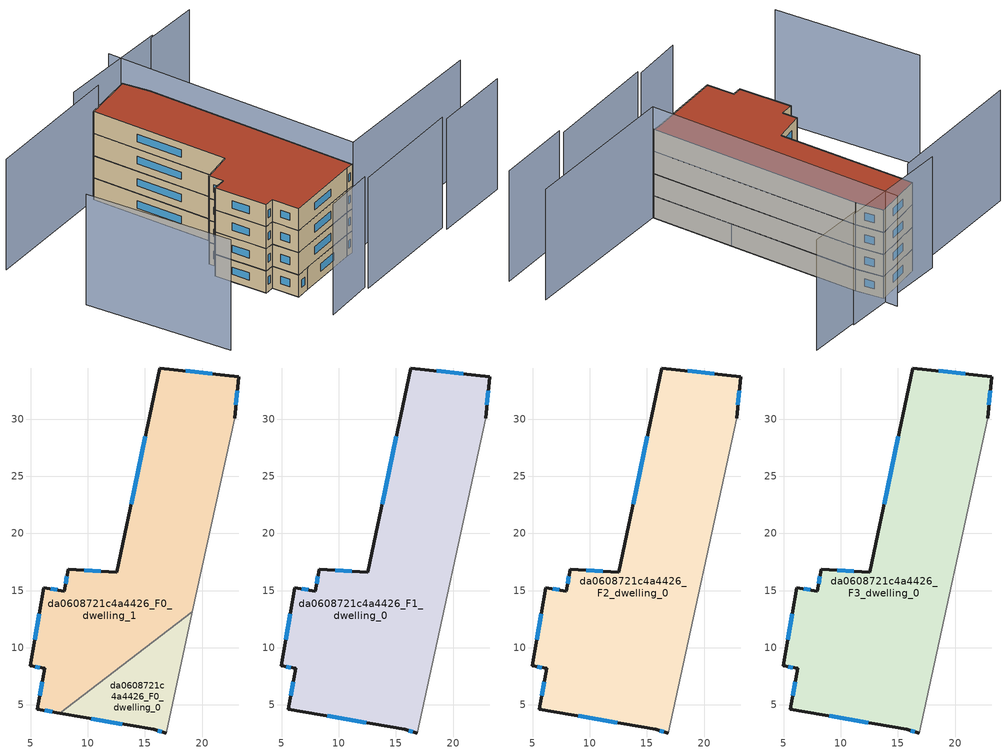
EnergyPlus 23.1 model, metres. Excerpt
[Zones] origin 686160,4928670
da0608721c4a4426_F0_dwelling_0
 floor ground (EU_floor_Construction): 16.85,2.53 19.16,13.14 7.53,4.27 15.79,2.83 z0
 wall outside (EU_wall_Construction): 16.85,2.53 15.79,2.83 7.53,4.27 z0:3
 wall adiabatic (EU_wall_Construction): 19.16,13.14 16.85,2.53 z0:3
 wall to da0608721c4a4426_F0_dwelling_1 (EU_wall_Construction): 7.53,4.27 19.16,13.14 z0:3
 window (EU_Window_Construction): 16.5,2.63 16.14,2.73 / 13.04,3.31 10.28,3.79 z1:2
da0608721c4a4426_F0_dwelling_1
 floor ground (EU_floor_Construction): 19.16,13.14 22.85,30.07 23.2,33.7 16.28,34.48 12.54,16.61 8.28,16.88 7.94,14.95 6.16,15.26 4.98,8.4 6.22,8.18 5.58,4.61 7.53,4.27 z0
 wall outside (EU_wall_Construction): 7.53,4.27 5.58,4.61 6.22,8.18 4.98,8.4 6.16,15.26 7.94,14.95 8.28,16.88 12.54,16.61 16.28,34.48 23.2,33.7 22.85,30.07 z0:3
 wall adiabatic (EU_wall_Construction): 22.85,30.07 19.16,13.14 z0:3
 window (EU_Window_Construction): 5.79,5.8 6.01,6.99 / 5.81,8.26 5.39,8.33 / 5.37,10.69 5.77,12.98 / 6.75,15.16 7.35,15.06 / 8.05,15.6 8.17,16.24 / 9.7,16.79 11.12,16.7 / 13.79,22.57 15.03,28.53 / 18.59,34.22 20.89,33.96 / 23.08,32.49 22.97,31.28 / 6.88,4.39 6.23,4.5 z1:2
da0608721c4a4426_F1_dwelling_0
 floor to da0608721c4a4426_F0_dwelling_0 (EU_floor_Construction): 16.85,2.53 19.16,13.14 7.53,4.27 15.79,2.83 z3
 floor to da0608721c4a4426_F0_dwelling_1 (EU_floor_Construction): 19.16,13.14 22.85,30.07 23.2,33.7 16.28,34.48 12.54,16.61 8.28,16.88 7.94,14.95 6.16,15.26 4.98,8.4 6.22,8.18 5.58,4.61 7.53,4.27 z3
 wall outside (EU_wall_Construction): 16.85,2.53 15.79,2.83 5.58,4.61 6.22,8.18 4.98,8.4 6.16,15.26 7.94,14.95 8.28,16.88 12.54,16.61 16.28,34.48 23.2,33.7 22.85,30.07 z3:6
 wall adiabatic (EU_wall_Construction): 22.85,30.07 16.85,2.53 z3:6
 window (EU_Window_Construction): 12.39,3.43 8.98,4.02 / 5.79,5.8 6.01,6.99 / 5.81,8.26 5.39,8.33 / 5.37,10.69 5.77,12.98 / 6.75,15.16 7.35,15.06 / 8.05,15.6 8.17,16.24 / 9.7,16.79 11.12,16.7 / 13.79,22.57 15.03,28.53 / 18.59,34.22 20.89,33.96 / 23.08,32.49 22.97,31.28 / 16.5,2.63 16.14,2.73 z4:5
da0608721c4a4426_F2_dwelling_0
 floor to da0608721c4a4426_F1_dwelling_0 (EU_floor_Construction): 16.85,2.53 22.85,30.07 23.2,33.7 16.28,34.48 12.54,16.61 8.28,16.88 7.94,14.95 6.16,15.26 4.98,8.4 6.22,8.18 5.58,4.61 15.79,2.83 z6
 wall outside (EU_wall_Construction): 16.85,2.53 15.79,2.83 5.58,4.61 6.22,8.18 4.98,8.4 6.16,15.26 7.94,14.95 8.28,16.88 12.54,16.61 16.28,34.48 23.2,33.7 22.85,30.07 z6:9
 wall adiabatic (EU_wall_Construction): 22.85,30.07 16.85,2.53 z6:9
 window (EU_Window_Construction): 12.39,3.43 8.98,4.02 / 5.79,5.8 6.01,6.99 / 5.81,8.26 5.39,8.33 / 5.37,10.69 5.77,12.98 / 6.75,15.16 7.35,15.06 / 8.05,15.6 8.17,16.24 / 9.7,16.79 11.12,16.7 / 13.79,22.57 15.03,28.53 / 18.59,34.22 20.89,33.96 / 23.08,32.49 22.97,31.28 / 16.5,2.63 16.14,2.73 z7:8
da0608721c4a4426_F3_dwelling_0
 floor to da0608721c4a4426_F2_dwelling_0 (EU_floor_Construction): 16.85,2.53 22.85,30.07 23.2,33.7 16.28,34.48 12.54,16.61 8.28,16.88 7.94,14.95 6.16,15.26 4.98,8.4 6.22,8.18 5.58,4.61 15.79,2.83 z9
 wall outside (EU_wall_Construction): 16.85,2.53 15.79,2.83 5.58,4.61 6.22,8.18 4.98,8.4 6.16,15.26 7.94,14.95 8.28,16.88 12.54,16.61 16.28,34.48 23.2,33.7 22.85,30.07 z9:12
 wall adiabatic (EU_wall_Construction): 22.85,30.07 16.85,2.53 z9:12
 window (EU_Window_Construction): 12.39,3.43 8.98,4.02 / 5.79,5.8 6.01,6.99 / 5.81,8.26 5.39,8.33 / 5.37,10.69 5.77,12.98 / 6.75,15.16 7.35,15.06 / 8.05,15.6 8.17,16.24 / 9.7,16.79 11.12,16.7 / 13.79,22.57 15.03,28.53 / 18.59,34.22 20.89,33.96 / 23.08,32.49 22.97,31.28 / 16.5,2.63 16.14,2.73 z10:11
 roof outside (EU_roof_Construction): 23.2,33.7 22.85,30.07 16.85,2.53 15.79,2.83 5.58,4.61 6.22,8.18 4.98,8.4 6.16,15.26 7.94,14.95 8.28,16.88 12.54,16.61 16.28,34.48 z12
shading: 25.7,-5.61 35.91,-7.68 / 10.36,-2.07 25.81,-5.01 / 3.53,-0.5 10.44,-1.58 / -5.2,26.61 -8.06,7.5 / 38.05,-2.22 16.82,2.4 / 16.82,2.4 24.08,35.72 / 36.45,30.76 29.2,32.55 / 29.73,32.66 14.78,36.31 / 17.24,34.29 -1.63,38.05 z0:15
[Building]
EU S2 Campaign: North Axis=0; Terrain=City; Solar Distribution=FullExterior
[Site:Location]
Bologna: Latitude=44.5; Longitude=11.25; Time Zone=1; Elevation=37
[SizingPeriod:WeatherFileDays]
AnnualSizingPeriod: Begin Month=1; Begin Day of Month=1; End Month=12; End Day of Month=31; Day of Week for Start Day=Monday; Use Weather File Daylight Saving Period=No; Use Weather File Rain and Snow Indicators=No
[MATERIAL]
EU_InternalMass_Material: Roughness=MediumRough; Thickness=0.1; Conductivity=1; Density=1800; Specific Heat=900; Thermal Absorptance=0.9; Solar Absorptance=0.7; Visible Absorptance=0.7
[MATERIAL:NOMASS] Roughness=MediumRough; Thermal Absorptance=0.9; Solar Absorptance=0.7; Visible Absorptance=0.7
Name | Thermal Resistance
EU_wall_NoMass | 0.937881
EU_roof_NoMass | 0.548572
EU_floor_NoMass | 0.71348
[WINDOWMATERIAL:SIMPLEGLAZINGSYSTEM]
EU_Window_SimpleGlazing: UFactor=4.25633; Solar Heat Gain Coefficient=0.85; Visible Transmittance=0.85
[CONSTRUCTION]
EU_wall_Construction: EU_wall_NoMass
EU_roof_Construction: EU_roof_NoMass
EU_floor_Construction: EU_floor_NoMass
EU_InternalMass_Construction: EU_InternalMass_Material
EU_Window_Construction: EU_Window_SimpleGlazing
[ZONE] Type=1; Multiplier=1; Ceiling Height=autocalculate; Floor Area=autocalculate; Part of Total Floor Area=Yes
Name | Volume
da0608721c4a4426_F0_dwelling_0 | 152.979
da0608721c4a4426_F1_dwelling_0 | 879.261
da0608721c4a4426_F2_dwelling_0; da0608721c4a4426_F3_dwelling_0 | 879.289
da0608721c4a4426_F0_dwelling_1 | 726.284
[INTERNALMASS] Construction=EU_InternalMass_Construction
Name | Zone or ZoneList | Surface Area
da0608721c4a4426_F0_dwelling_0_EU_InternalMass | da0608721c4a4426_F0_dwelling_0 | 50.9873
da0608721c4a4426_F0_dwelling_1_EU_InternalMass | da0608721c4a4426_F0_dwelling_1 | 242.106
da0608721c4a4426_F1_dwelling_0_EU_InternalMass | da0608721c4a4426_F1_dwelling_0 | 293.097
da0608721c4a4426_F2_dwelling_0_EU_InternalMass | da0608721c4a4426_F2_dwelling_0 | 293.097
da0608721c4a4426_F3_dwelling_0_EU_InternalMass | da0608721c4a4426_F3_dwelling_0 | 293.097
[OTHEREQUIPMENT] Fuel Type=Electricity; Design Level Calculation Method=Watts/Area; Power per Zone Floor Area=1; Fraction Latent=0; Fraction Radiant=0; Fraction Lost=0; Carbon Dioxide Generation Rate=0; EndUse Subcategory=EU_Step8_InternalGains
Name | Zone or ZoneList or Space or SpaceList | Schedule
EU_Step8_InternalGain_da0608721c4a4426_F0_dwelling_0_f000 | da0608721c4a4426_F0_dwelling_0 | EU_Step8_GainSchedule_da0608721c4a4426_F0_dwelling_0_f000
EU_Step8_InternalGain_da0608721c4a4426_F0_dwelling_1_f000 | da0608721c4a4426_F0_dwelling_1 | EU_Step8_GainSchedule_da0608721c4a4426_F0_dwelling_1_f000
EU_Step8_InternalGain_da0608721c4a4426_F1_dwelling_0_f000 | da0608721c4a4426_F1_dwelling_0 | EU_Step8_GainSchedule_da0608721c4a4426_F1_dwelling_0_f000
EU_Step8_InternalGain_da0608721c4a4426_F2_dwelling_0_f000 | da0608721c4a4426_F2_dwelling_0 | EU_Step8_GainSchedule_da0608721c4a4426_F2_dwelling_0_f000
EU_Step8_InternalGain_da0608721c4a4426_F3_dwelling_0_f000 | da0608721c4a4426_F3_dwelling_0 | EU_Step8_GainSchedule_da0608721c4a4426_F3_dwelling_0_f000
[ZONEVENTILATION:DESIGNFLOWRATE] Schedule=EU_AlwaysOn; Design Flow Rate Calculation Method=AirChanges/Hour; Air Changes per Hour=0.687892; Ventilation Type=Natural; Fan Pressure Rise=0; Fan Total Efficiency=1; Constant Term Coefficient=1; Temperature Term Coefficient=0; Velocity Term Coefficient=0; Velocity Squared Term Coefficient=0; Minimum Indoor Temperature=-100; Maximum Indoor Temperature=100; Delta Temperature=-100; Minimum Outdoor Temperature=-100; Maximum Outdoor Temperature=100; Maximum Wind Speed=40
Name | Zone or ZoneList or Space or SpaceList
EU_ConstantAir_da0608721c4a4426_F0_dwelling_0 | da0608721c4a4426_F0_dwelling_0
EU_ConstantAir_da0608721c4a4426_F0_dwelling_1 | da0608721c4a4426_F0_dwelling_1
EU_ConstantAir_da0608721c4a4426_F1_dwelling_0 | da0608721c4a4426_F1_dwelling_0
EU_ConstantAir_da0608721c4a4426_F2_dwelling_0 | da0608721c4a4426_F2_dwelling_0
EU_ConstantAir_da0608721c4a4426_F3_dwelling_0 | da0608721c4a4426_F3_dwelling_0
[HVACTEMPLATE:THERMOSTAT] Constant Heating Setpoint=20; Constant Cooling Setpoint=50
EU_HeatOnly_da0608721c4a4426_F0_dwelling_0; EU_HeatOnly_da0608721c4a4426_F0_dwelling_1; EU_HeatOnly_da0608721c4a4426_F1_dwelling_0; EU_HeatOnly_da0608721c4a4426_F2_dwelling_0; EU_HeatOnly_da0608721c4a4426_F3_dwelling_0
[HVACTEMPLATE:ZONE:IDEALLOADSAIRSYSTEM] System Availability Schedule=EU_AlwaysOn; Maximum Heating Supply Air Temperature=50; Minimum Cooling Supply Air Temperature=13; Maximum Heating Supply Air Humidity Ratio=0.0156; Minimum Cooling Supply Air Humidity Ratio=0.0077; Heating Limit=NoLimit; Cooling Limit=NoLimit; Heating Availability Schedule=EU_AlwaysOn; Cooling Availability Schedule=EU_CoolingOff; Dehumidification Control Type=ConstantSensibleHeatRatio; Cooling Sensible Heat Ratio=0.7; Dehumidification Setpoint=60; Humidification Control Type=None; Humidification Setpoint=30; Outdoor Air Method=None; Outdoor Air Flow Rate per Person=0.00944; Outdoor Air Flow Rate per Zone Floor Area=0; Outdoor Air Flow Rate per Zone=0; Demand Controlled Ventilation Type=None; Outdoor Air Economizer Type=NoEconomizer; Heat Recovery Type=None; Sensible Heat Recovery Effectiveness=0.7; Latent Heat Recovery Effectiveness=0.65
Name | Template Thermostat
da0608721c4a4426_F0_dwelling_0 | EU_HeatOnly_da0608721c4a4426_F0_dwelling_0
da0608721c4a4426_F0_dwelling_1 | EU_HeatOnly_da0608721c4a4426_F0_dwelling_1
da0608721c4a4426_F1_dwelling_0 | EU_HeatOnly_da0608721c4a4426_F1_dwelling_0
da0608721c4a4426_F2_dwelling_0 | EU_HeatOnly_da0608721c4a4426_F2_dwelling_0
da0608721c4a4426_F3_dwelling_0 | EU_HeatOnly_da0608721c4a4426_F3_dwelling_0
[SIZING:ZONE] Zone Cooling Design Supply Air Temperature Input Method=SupplyAirTemperature; Zone Cooling Design Supply Air Temperature=13; Zone Heating Design Supply Air Temperature Input Method=SupplyAirTemperature; Zone Heating Design Supply Air Temperature=50; Zone Cooling Design Supply Air Humidity Ratio=0.008; Zone Heating Design Supply Air Humidity Ratio=0.008; Cooling Design Air Flow Method=DesignDay; Cooling Design Air Flow Rate=0; Cooling Minimum Air Flow per Zone Floor Area=0.000762; Cooling Minimum Air Flow=0; Cooling Minimum Air Flow Fraction=0.2; Heating Design Air Flow Method=DesignDay; Heating Design Air Flow Rate=0; Heating Maximum Air Flow per Zone Floor Area=0.002032; Heating Maximum Air Flow=0.141576; Heating Maximum Air Flow Fraction=0.3; Account for Dedicated Outdoor Air System=No; Dedicated Outdoor Air System Control Strategy=NeutralSupplyAir; Dedicated Outdoor Air Low Setpoint Temperature for Design=autosize; Dedicated Outdoor Air High Setpoint Temperature for Design=autosize; Zone Load Sizing Method=Sensible Load Only No Latent Load; Zone Latent Cooling Design Supply Air Humidity Ratio Input Method=HumidityRatioDifference; Zone Cooling Design Supply Air Humidity Ratio Difference=0.005; Zone Latent Heating Design Supply Air Humidity Ratio Input Method=HumidityRatioDifference; Zone Humidification Design Supply Air Humidity Ratio Difference=0.005
da0608721c4a4426_F0_dwelling_0; da0608721c4a4426_F0_dwelling_1; da0608721c4a4426_F1_dwelling_0; da0608721c4a4426_F2_dwelling_0; da0608721c4a4426_F3_dwelling_0
[SCHEDULE:CONSTANT]
Name | Hourly Value
EU_AlwaysOn | 1
EU_CoolingOff | 0
[SCHEDULE:FILE] Column Number=1; Rows to Skip at Top=0; Number of Hours of Data=8760; Column Separator=Comma; Interpolate to Timestep=No; Minutes per Item=60; Adjust Schedule for Daylight Savings=Yes
Name | File
EU_Step8_GainSchedule_da0608721c4a4426_F0_dwelling_0_f000 | ../../schedules/da0608721c4a4426/da0608721c4a4426_F0_dwelling_0_f000_gain.csv
EU_Step8_GainSchedule_da0608721c4a4426_F0_dwelling_1_f000 | ../../schedules/da0608721c4a4426/da0608721c4a4426_F0_dwelling_1_f000_gain.csv
EU_Step8_GainSchedule_da0608721c4a4426_F1_dwelling_0_f000 | ../../schedules/da0608721c4a4426/da0608721c4a4426_F1_dwelling_0_f000_gain.csv
EU_Step8_GainSchedule_da0608721c4a4426_F2_dwelling_0_f000 | ../../schedules/da0608721c4a4426/da0608721c4a4426_F2_dwelling_0_f000_gain.csv
EU_Step8_GainSchedule_da0608721c4a4426_F3_dwelling_0_f000 | ../../schedules/da0608721c4a4426/da0608721c4a4426_F3_dwelling_0_f000_gain.csv
